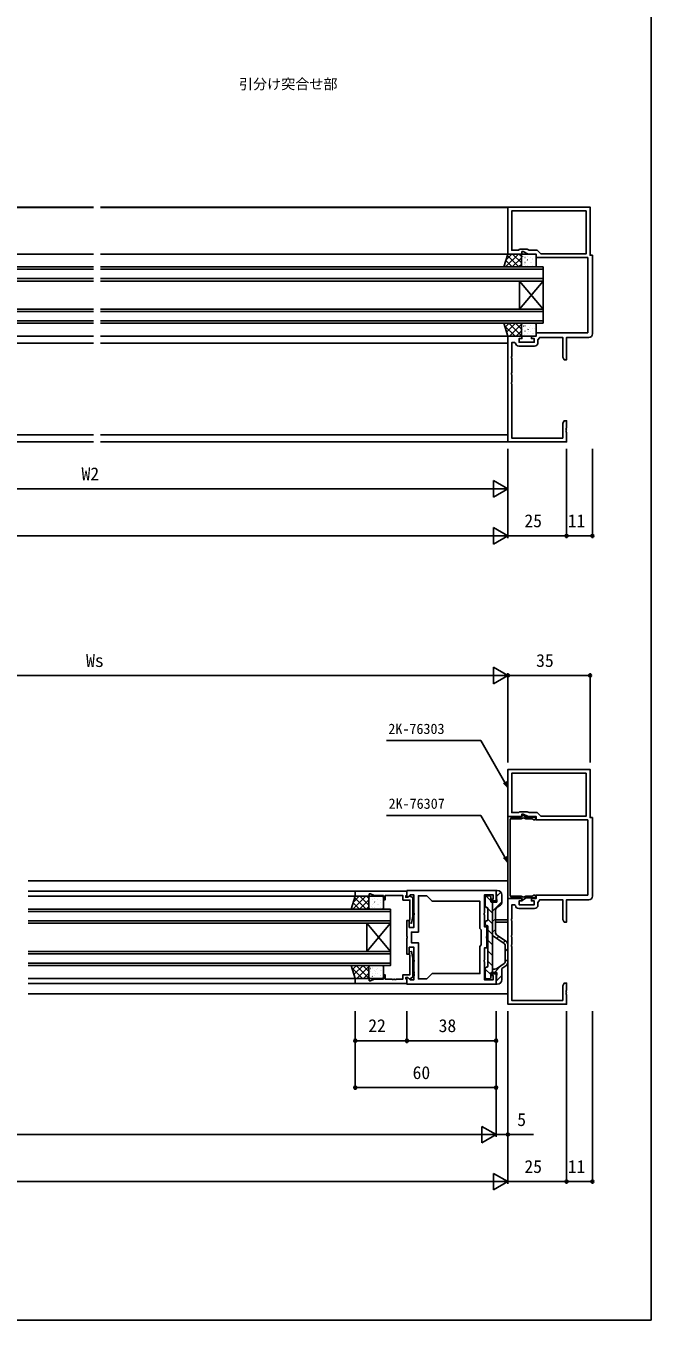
# Model space of a CAD drawing. Units: millimetres, scale not verified. Extents: x -437 to 438, y -681 to 679.
# Drawn here: x 172 to 438, y -681 to -130 of the extents above; entities that cross this region are included whole.
import ezdxf
from ezdxf.enums import TextEntityAlignment as Align

# ---------------------------------------------------------------- set-up
doc = ezdxf.new("R2010")
doc.units = ezdxf.units.MM
doc.header["$LTSCALE"] = 4
for name, color, linetype in [('0-1_USER1', 3, 'Continuous'), ('0-2_YKK_11', 7, 'Continuous'), ('0-3_YKK_12', 2, 'Continuous'), ('0-4_YKK_13', 4, 'Continuous'), ('0-6_YKK_D', 6, 'Continuous'), ('0-7_YKK_ZWAK', 7, 'Continuous')]:
    doc.layers.add(name, color=color, linetype=linetype)
doc.styles.add('ＭＳ ゴシック', font='')
doc.styles.get('ＭＳ ゴシック').set_extended_font_data('MS Gothic')

msp = doc.modelspace()

# ---------------------------------------------------------------- linework, layer by layer
at = {"layer": '0-2_YKK_11'}
for p, q in [((381.97, -266.43), (388.63, -266.43)), ((381.97, -505.93), (388.63, -505.93))]:
    msp.add_line(p, q, dxfattribs=at)
for points in [[(413.3, -261.2), (413.3, -227.7), (412.3, -227.7), (412.3, -207.2), (377.3, -207.2), (377.3, -227.2), (383.3, -227.2), (383.3, -226.2), (383.8, -226.2), (385.945, -227.2), (389.3, -227.2), (389.3, -228.7), (411.3, -228.7), (411.3, -260.7), (389.3, -260.7), (389.3, -262.2), (387.3, -262.2), (387.3, -263.2), (388.5, -263.2), (388.5, -264.8), (382.1, -264.8), (382.1, -263.2), (383.3, -263.2), (383.3, -262.2), (377.3, -262.2)], [(377.3, -262.2), (377.3, -307.2), (402.3, -307.2), (402.3, -303.158), (402.18, -302.975), (402.18, -302.425), (402.3, -302.242), (402.3, -302.158), (402.18, -301.975), (402.18, -301.425), (402.3, -301.242), (402.3, -298.2), (401.3, -298.2), (400.67, -299.291), (400.67, -305.57), (378.93, -305.57), (378.93, -282.658), (378.81, -282.475), (378.81, -281.925), (378.93, -281.742), (378.93, -278.658), (378.81, -278.475), (378.81, -277.925), (378.93, -277.742), (378.93, -271.658), (378.81, -271.475), (378.81, -270.925), (378.93, -270.742), (378.93, -264.9), (380.19, -264.9), (380.487, -265.155)], [(390.13, -264.93), (390.13, -263.8), (390.9, -262.7), (400.67, -262.7), (400.67, -271.109), (401.3, -272.2), (402.3, -272.2), (402.3, -262.7), (411.8, -262.7)], [(413.3, -500.7), (413.3, -467.2), (412.3, -467.2), (412.3, -446.7), (377.3, -446.7), (377.3, -466.7), (383.3, -466.7), (383.3, -465.7), (383.8, -465.7), (385.945, -466.7), (389.3, -466.7), (389.3, -468.2), (411.3, -468.2), (411.3, -500.2), (389.3, -500.2), (389.3, -501.7), (387.3, -501.7), (387.3, -502.7), (388.5, -502.7), (388.5, -504.3), (382.1, -504.3), (382.1, -502.7), (383.3, -502.7), (383.3, -501.7), (377.3, -501.7)], [(388.5, -467), (385.151, -467), (383.575, -466.09), (383.05, -467), (378.733, -467), (378.473, -466.85), (378.3, -466.75), (377.3, -466.75)], [(377.3, -466.75), (377.3, -501.65), (378.3, -501.65), (378.473, -501.55), (378.733, -501.4), (383.05, -501.4), (383.575, -502.31), (385.151, -501.4), (388.5, -501.4)], [(388.001, -500.467), (387.752, -500.6), (384.937, -500.6), (384.119, -501.072), (383.73, -500.994), (382.935, -500.6), (378.3, -500.6), (378.3, -467.8), (382.935, -467.8), (383.73, -467.406), (384.119, -467.328), (384.937, -467.8), (387.752, -467.8), (388.001, -467.934)], [(334.3, -498.2), (372.3, -498.2), (372.3, -502.7), (370.3, -502.7), (370.3, -501.9), (371.1, -501.9), (371.1, -500.13), (367.3, -500.13), (367.3, -507.742), (367.18, -507.925), (367.18, -508.475), (367.3, -508.658), (367.3, -513.7), (368.3, -513.7), (368.3, -517.742), (368.18, -517.925), (368.18, -518.475), (368.3, -518.658), (368.3, -522.7), (367.3, -522.7), (367.3, -527.742), (367.18, -527.925), (367.18, -528.475), (367.3, -528.658), (367.3, -536.27), (371.1, -536.27), (371.1, -534.5), (370.3, -534.5), (370.3, -533.7), (372.3, -533.7), (372.3, -538.2), (334.3, -538.2), (334.3, -535.4), (334.67, -535.246), (335.694, -536.27), (337.3, -536.27), (337.3, -534.658), (337.42, -534.475), (337.42, -533.925), (337.3, -533.742)], [(337.3, -533.742), (337.3, -533.658), (337.42, -533.475), (337.42, -532.925), (337.3, -532.742), (337.3, -528.658), (337.42, -528.475), (337.42, -527.925), (337.3, -527.742), (337.3, -522.4), (335.3, -522.4), (335.3, -525.4), (334.3, -525.4), (334.3, -518.658), (334.42, -518.475), (334.42, -517.925), (334.3, -517.742), (334.3, -511), (335.3, -511), (335.3, -514), (337.3, -514), (337.3, -508.658), (337.42, -508.475), (337.42, -507.925), (337.3, -507.742), (337.3, -500.13), (335.694, -500.13), (334.67, -501.154), (334.3, -501.001), (334.3, -498.2)], [(377.3, -501.7), (377.3, -546.7), (402.3, -546.7), (402.3, -542.658), (402.18, -542.475), (402.18, -541.925), (402.3, -541.742), (402.3, -541.658), (402.18, -541.475), (402.18, -540.925), (402.3, -540.742), (402.3, -537.7), (401.3, -537.7), (400.67, -538.791), (400.67, -545.07), (378.93, -545.07), (378.93, -522.158), (378.81, -521.975), (378.81, -521.425), (378.93, -521.242), (378.93, -518.158), (378.81, -517.975), (378.81, -517.425), (378.93, -517.242), (378.93, -511.158), (378.81, -510.975), (378.81, -510.425), (378.93, -510.242), (378.93, -504.4), (380.19, -504.4), (380.487, -504.655)], [(390.13, -504.43), (390.13, -503.3), (390.9, -502.2), (400.67, -502.2), (400.67, -510.609), (401.3, -511.7), (402.3, -511.7), (402.3, -502.2), (411.8, -502.2)]]:
    msp.add_lwpolyline(points, dxfattribs=at)
for points in [[(410.67, -208.83), (378.93, -208.83), (378.93, -225.57), (381.93, -225.57), (382.3, -225.2), (385.512, -225.2), (386.306, -225.57), (389.8, -225.57), (391.3, -227.07), (410.67, -227.07)], [(410.67, -448.33), (378.93, -448.33), (378.93, -465.07), (381.93, -465.07), (382.3, -464.7), (385.512, -464.7), (386.306, -465.07), (389.8, -465.07), (391.3, -466.57), (410.67, -466.57)], [(312.3, -498.5), (334.3, -498.5), (334.3, -500.13), (334, -500.43), (333.8, -500.63), (333.8, -501.1), (334.75, -501.1), (335.25, -500.6), (335.588, -500.6), (336.8, -501.3), (336.8, -509.308), (336.292, -512.187), (335.308, -512.013), (335.6, -510.355), (335.6, -502.3), (332.6, -502.3), (332.6, -500.43), (329.808, -500.43), (329.625, -500.31), (329.075, -500.31), (328.892, -500.43), (328.808, -500.43), (328.625, -500.31), (328.075, -500.31), (327.892, -500.43), (325.1, -500.43), (325.1, -502.2), (324.3, -502.2), (324.3, -500.43), (320.365, -500.43), (318.8, -499.7), (318.3, -499.7), (318.3, -500.7), (312.3, -500.7)], [(345.03, -533.6), (365.37, -533.6), (365.37, -522.03), (366, -521.4), (366, -515), (365.37, -514.37), (365.37, -502.8), (345.03, -502.8), (342.73, -500.5), (339.23, -500.5), (339.23, -515.93), (336.23, -515.93), (336.23, -520.47), (339.23, -520.47), (339.23, -535.9), (342.73, -535.9)], [(312.3, -537.9), (334.3, -537.9), (334.3, -536.27), (334, -535.97), (333.8, -535.77), (333.8, -535.3), (334.75, -535.3), (335.25, -535.8), (335.588, -535.8), (336.8, -535.1), (336.8, -527.092), (336.292, -524.213), (335.308, -524.387), (335.6, -526.045), (335.6, -534.1), (332.6, -534.1), (332.6, -535.97), (329.808, -535.97), (329.625, -536.09), (329.075, -536.09), (328.892, -535.97), (328.808, -535.97), (328.625, -536.09), (328.075, -536.09), (327.892, -535.97), (325.1, -535.97), (325.1, -534.2), (324.3, -534.2), (324.3, -535.97), (320.365, -535.97), (318.8, -536.7), (318.3, -536.7), (318.3, -535.7), (312.3, -535.7)]]:
    msp.add_lwpolyline(points, close=True, dxfattribs=at)
for centre, radius, start, end in [((411.8, -261.2), 1.5, 270.00001, 359.99999), ((381.97, -264.93), 1.5, 188.62693, 270), ((388.63, -264.93), 1.5, 270.00001, 359.99999), ((388.5, -467.6), 0.6, 213.74896, 89.99997), ((388.5, -500.8), 0.6, 270.00003, 146.25104), ((411.8, -500.7), 1.5, 270.00001, 359.99999), ((381.97, -504.43), 1.5, 188.62693, 270), ((388.63, -504.43), 1.5, 270.00001, 359.99999)]:
    msp.add_arc(centre, radius, start, end, dxfattribs=at)
at = {"layer": '0-3_YKK_12'}
for p, q in [((-118.736, -207.2), (200.8, -207.2)), ((200.8, -207.4), (27.224, -207.4)), ((203.8, -207.2), (377.3, -207.2)), ((377.3, -207.4), (203.8, -207.4)), ((200.8, -227.2), (-118.736, -227.2)), ((377.3, -227.2), (203.8, -227.2)), ((200.8, -232.7), (12.3, -232.7)), ((12.3, -233.7), (200.8, -233.7)), ((392.3, -232.7), (203.8, -232.7)), ((203.8, -233.7), (392.3, -233.7)), ((392.3, -238.7), (392.3, -232.7)), ((200.8, -237.7), (12.3, -237.7)), ((12.3, -238.7), (200.8, -238.7)), ((392.3, -237.7), (203.8, -237.7)), ((203.8, -238.7), (392.3, -238.7)), ((382.3, -238.7), (382.3, -250.7)), ((392.3, -238.7), (382.3, -250.7)), ((392.3, -250.7), (382.3, -238.7)), ((392.3, -238.7), (392.3, -250.7)), ((200.8, -250.7), (12.3, -250.7)), ((12.3, -251.7), (200.8, -251.7)), ((392.3, -250.7), (203.8, -250.7)), ((203.8, -251.7), (392.3, -251.7)), ((392.3, -256.7), (392.3, -250.7)), ((200.8, -255.7), (12.3, -255.7)), ((12.3, -256.7), (200.8, -256.7)), ((392.3, -255.7), (203.8, -255.7)), ((203.8, -256.7), (392.3, -256.7)), ((27.3, -262.2), (200.8, -262.2)), ((203.8, -262.2), (377.3, -262.2)), ((27.3, -265.2), (200.8, -265.2)), ((203.8, -265.2), (377.3, -265.2)), ((200.8, -304.2), (-118.736, -304.2)), ((200.8, -307.2), (-118.736, -307.2)), ((377.3, -304.2), (203.8, -304.2)), ((377.3, -307.2), (203.8, -307.2)), ((377.3, -494.2), (173.05, -494.2)), ((173.05, -498.5), (334.3, -498.5)), ((173.05, -500.7), (312.3, -500.7)), ((173.05, -506.2), (327.3, -506.2)), ((327.3, -507.2), (173.05, -507.2)), ((173.05, -511.2), (327.3, -511.2)), ((317.3, -512.2), (317.3, -524.2)), ((327.3, -512.2), (317.3, -524.2)), ((327.3, -524.2), (317.3, -512.2)), ((327.3, -512.2), (327.3, -524.2)), ((372, -510.7), (377.3, -510.7)), ((173.05, -524.2), (327.3, -524.2)), ((327.3, -525.2), (173.05, -525.2)), ((173.05, -529.2), (327.3, -529.2)), ((173.05, -535.7), (312.3, -535.7)), ((173.05, -537.9), (334.3, -537.9)), ((173.05, -542.2), (377.3, -542.2))]:
    msp.add_line(p, q, dxfattribs=at)
for points in [[(327.3, -506.2), (327.3, -512.2), (173.05, -512.2)], [(327.3, -524.2), (327.3, -530.2), (173.05, -530.2)]]:
    msp.add_lwpolyline(points, dxfattribs=at)
at = {"layer": '0-4_YKK_13'}
for p, q in [((381.835, -227.2), (376.335, -232.7)), ((376.424, -229.98), (379.144, -232.7)), ((379.006, -227.2), (376.514, -229.692)), ((377.102, -227.829), (381.972, -232.7)), ((383.085, -228.779), (379.163, -232.7)), ((379.301, -227.2), (383.085, -230.984)), ((382.129, -227.2), (383.085, -228.156)), ((383.085, -232.2), (383.085, -227.7)), ((383.38, -227.415), (383.418, -227.415)), ((383.38, -229.658), (383.418, -229.658)), ((383.504, -227.381), (383.512, -227.383)), ((383.515, -228.298), (383.578, -228.339)), ((383.585, -227.2), (388.8, -227.2)), ((384.591, -228.626), (384.629, -228.626)), ((384.591, -230.869), (384.629, -230.869)), ((385.113, -230.081), (385.12, -230.083)), ((385.532, -229.633), (385.595, -229.674)), ((385.562, -228.109), (385.569, -228.112)), ((385.66, -227.415), (385.698, -227.415)), ((385.66, -229.658), (385.698, -229.658)), ((386.871, -228.626), (386.909, -228.626)), ((386.871, -230.869), (386.909, -230.869)), ((387.17, -230.809), (387.177, -230.812)), ((387.902, -228.938), (387.909, -228.94)), ((387.94, -227.415), (387.978, -227.415)), ((387.94, -229.658), (387.978, -229.658)), ((389.134, -229.079), (389.197, -229.12)), ((389.151, -228.626), (389.189, -228.626)), ((389.151, -230.869), (389.189, -230.869)), ((389.3, -227.7), (389.3, -232.2)), ((375.746, -232.13), (376.316, -232.7)), ((383.085, -231.607), (381.992, -232.7)), ((383.38, -231.9), (383.418, -231.9)), ((388.8, -232.7), (383.585, -232.7)), ((384.178, -231.675), (384.241, -231.717)), ((384.628, -232.04), (384.635, -232.043)), ((385.66, -231.9), (385.698, -231.9)), ((387.94, -231.9), (387.978, -231.9)), ((375.892, -257.732), (380.36, -262.2)), ((377.791, -256.7), (376.099, -258.391)), ((380.619, -256.7), (376.777, -260.542)), ((377.688, -256.7), (383.085, -262.097)), ((383.085, -257.063), (377.948, -262.2)), ((380.517, -256.7), (383.085, -259.268)), ((383.085, -257.2), (383.085, -261.7)), ((383.38, -258.81), (383.418, -258.81)), ((388.8, -256.7), (383.585, -256.7)), ((383.866, -257.914), (383.929, -257.955)), ((384.456, -257.548), (384.463, -257.55)), ((384.591, -257.779), (384.629, -257.779)), ((385.66, -258.81), (385.698, -258.81)), ((386.548, -258.289), (386.555, -258.291)), ((386.871, -257.779), (386.909, -257.779)), ((387.94, -258.81), (387.978, -258.81)), ((388.606, -259.017), (388.613, -259.02)), ((389.151, -257.779), (389.189, -257.779)), ((389.3, -261.7), (389.3, -257.2)), ((377.194, -261.862), (377.531, -262.2)), ((383.085, -259.891), (380.776, -262.2)), ((383.274, -261.391), (383.282, -261.393)), ((383.38, -261.053), (383.418, -261.053)), ((383.585, -262.2), (388.8, -262.2)), ((383.724, -259.419), (383.731, -259.422)), ((384.529, -261.291), (384.592, -261.333)), ((384.591, -260.021), (384.629, -260.021)), ((385.332, -262.119), (385.339, -262.122)), ((385.66, -261.053), (385.698, -261.053)), ((385.883, -259.249), (385.946, -259.29)), ((386.064, -260.248), (386.071, -260.25)), ((386.871, -260.021), (386.909, -260.021)), ((387.94, -261.053), (387.978, -261.053)), ((388.156, -260.989), (388.163, -260.991)), ((389.151, -260.021), (389.189, -260.021)), ((316.835, -500.7), (311.335, -506.2)), ((314.006, -500.7), (311.514, -503.192)), ((312.102, -501.329), (316.972, -506.2)), ((314.301, -500.7), (318.085, -504.484)), ((317.129, -500.7), (318.085, -501.656)), ((318.085, -505.7), (318.085, -501.2)), ((318.38, -500.915), (318.418, -500.915)), ((318.504, -500.881), (318.512, -500.883)), ((318.585, -500.7), (323.8, -500.7)), ((320.66, -500.915), (320.698, -500.915)), ((322.94, -500.915), (322.978, -500.915)), ((324.3, -501.2), (324.3, -505.7)), ((367.7, -505), (367.7, -501)), ((367.925, -500.583), (370, -502.659)), ((369.5, -500.5), (368.2, -500.5)), ((370, -502.9), (370, -501)), ((372.451, -500.869), (374.365, -498.955)), ((372.6, -498.201), (372.8, -498.201)), ((374.8, -500.201), (374.8, -503.043)), ((310.746, -505.631), (311.316, -506.2)), ((311.424, -503.48), (314.144, -506.2)), ((318.085, -502.279), (314.163, -506.2)), ((318.085, -505.107), (316.992, -506.2)), ((318.38, -503.158), (318.418, -503.158)), ((318.38, -505.4), (318.418, -505.4)), ((318.515, -501.798), (318.578, -501.84)), ((323.8, -506.2), (318.585, -506.2)), ((319.178, -505.176), (319.241, -505.217)), ((319.591, -502.126), (319.629, -502.126)), ((319.591, -504.369), (319.629, -504.369)), ((319.628, -505.54), (319.635, -505.543)), ((320.113, -503.581), (320.12, -503.584)), ((320.532, -503.133), (320.595, -503.175)), ((320.562, -501.609), (320.569, -501.612)), ((320.66, -503.158), (320.698, -503.158)), ((320.66, -505.4), (320.698, -505.4)), ((321.871, -502.126), (321.909, -502.126)), ((321.871, -504.369), (321.909, -504.369)), ((322.17, -504.31), (322.177, -504.312)), ((322.902, -502.438), (322.909, -502.441)), ((322.94, -503.158), (322.978, -503.158)), ((322.94, -505.4), (322.978, -505.4)), ((324.134, -502.579), (324.197, -502.62)), ((324.151, -502.126), (324.189, -502.126)), ((324.151, -504.369), (324.189, -504.369)), ((367.7, -504.849), (368.355, -505.503)), ((368.3, -505.5), (368.2, -505.5)), ((368.797, -505.946), (370.8, -507.949)), ((368.8, -506), (368.8, -510.7)), ((370.542, -503.2), (370.8, -503.458)), ((370.8, -507.01), (374.8, -503.01)), ((370.8, -533.2), (370.8, -503.2)), ((372, -515.744), (372, -506.964)), ((373.792, -504.779), (373.008, -505.228)), ((367.7, -512.7), (367.7, -511.7)), ((368.3, -511.2), (368.2, -511.2)), ((368.8, -510.439), (370.8, -512.439)), ((370.8, -511.5), (372, -510.3)), ((372, -511.7), (377.3, -511.7)), ((368.2, -513.2), (368.3, -513.2)), ((368.8, -530.4), (368.8, -513.7)), ((368.8, -514.929), (370.8, -516.929)), ((370.8, -515.991), (372, -514.791)), ((375.749, -520.797), (370.8, -517.432)), ((372.615, -518.666), (373.475, -517.806)), ((376.423, -519.808), (372.876, -517.399)), ((368.8, -519.419), (370.8, -521.419)), ((375.288, -520.483), (376.149, -519.622)), ((376.1, -521.459), (376.1, -528.742)), ((376.1, -524.161), (377.3, -522.961)), ((377.3, -521.463), (377.3, -528.744)), ((368.8, -523.909), (370.8, -525.909)), ((368.8, -528.399), (370.8, -530.399)), ((376.1, -528.651), (377.3, -527.451)), ((310.892, -531.232), (315.36, -535.7)), ((312.791, -530.2), (311.099, -531.892)), ((315.619, -530.2), (311.777, -534.042)), ((312.688, -530.2), (318.085, -535.597)), ((318.085, -530.563), (312.948, -535.7)), ((315.517, -530.2), (318.085, -532.768)), ((318.085, -533.391), (315.776, -535.7)), ((318.085, -530.7), (318.085, -535.2)), ((318.38, -532.31), (318.418, -532.31)), ((318.38, -534.553), (318.418, -534.553)), ((323.8, -530.2), (318.585, -530.2)), ((318.724, -532.919), (318.731, -532.922)), ((318.866, -531.414), (318.929, -531.456)), ((319.456, -531.048), (319.463, -531.05)), ((319.591, -531.279), (319.629, -531.279)), ((319.591, -533.521), (319.629, -533.521)), ((320.66, -532.31), (320.698, -532.31)), ((320.66, -534.553), (320.698, -534.553)), ((320.883, -532.749), (320.946, -532.791)), ((321.064, -533.748), (321.071, -533.75)), ((321.548, -531.789), (321.555, -531.791)), ((321.871, -531.279), (321.909, -531.279)), ((321.871, -533.521), (321.909, -533.521)), ((322.94, -532.31), (322.978, -532.31)), ((322.94, -534.553), (322.978, -534.553)), ((323.156, -534.489), (323.163, -534.491)), ((323.606, -532.517), (323.613, -532.52)), ((324.151, -531.279), (324.189, -531.279)), ((324.151, -533.521), (324.189, -533.521)), ((324.3, -535.2), (324.3, -530.7)), ((367.7, -531.4), (367.7, -535.401)), ((367.7, -531.789), (370, -534.089)), ((368.3, -530.9), (368.2, -530.9)), ((370, -533.5), (370, -535.4)), ((370.3, -533.2), (372.6, -533.2)), ((371.756, -531.7), (370.8, -531.7)), ((371.551, -533.2), (374.493, -530.258)), ((372.6, -533.2), (372.301, -537.881)), ((372.365, -536.876), (374.8, -534.441)), ((375.75, -529.403), (372.881, -531.354)), ((376.423, -530.399), (374.8, -531.5)), ((374.8, -536.2), (374.8, -531.5)), ((312.194, -535.362), (312.531, -535.7)), ((318.274, -534.891), (318.282, -534.893)), ((318.585, -535.7), (323.8, -535.7)), ((319.529, -534.792), (319.592, -534.833)), ((320.332, -535.619), (320.339, -535.622)), ((369.5, -535.901), (368.2, -535.901)), ((372.6, -538.2), (372.8, -538.2))]:
    msp.add_line(p, q, dxfattribs=at)
for points in [[(377.3, -227.2), (383.085, -227.2), (383.085, -232.7), (375.566, -232.7)], [(377.3, -262.2), (383.085, -262.2), (383.085, -256.7), (375.566, -256.7)], [(312.3, -500.7), (318.085, -500.7), (318.085, -506.2), (310.566, -506.2)], [(312.3, -535.7), (318.085, -535.7), (318.085, -530.2), (310.566, -530.2)]]:
    msp.add_lwpolyline(points, close=True, dxfattribs=at)
msp.add_lwpolyline([(370.3, -503.2), (372.6, -503.2), (372.301, -498.52)], dxfattribs=at)
for centre, radius, start, end in [((383.585, -227.7), 0.5, 90, 180), ((388.8, -227.7), 0.5, 0, 90), ((383.585, -232.2), 0.5, 180, 270), ((388.8, -232.2), 0.5, 270, 0), ((383.585, -257.2), 0.5, 90, 180), ((388.8, -257.2), 0.5, 0, 90), ((383.585, -261.7), 0.5, 180, 270), ((388.8, -261.7), 0.5, 270, 0), ((318.585, -501.2), 0.5, 90, 180), ((323.8, -501.2), 0.5, 0, 90), ((368.2, -501), 0.5, 89.99641, 179.99641), ((369.5, -501), 0.5, 359.99641, 89.99641), ((372.6, -498.501), 0.3, 90, 183.65976), ((372.8, -500.201), 2, 360, 90), ((318.585, -505.7), 0.5, 180, 270), ((323.8, -505.7), 0.5, 270, 0), ((368.2, -505), 0.5, 179.99641, 270), ((368.3, -506), 0.5, 360, 89.99997), ((370.3, -502.9), 0.3, 179.99641, 270), ((374, -506.964), 2, 119.74538, 180), ((372.8, -503.043), 2, 299.74538, 360), ((368.2, -511.7), 0.5, 89.99641, 179.99641), ((368.3, -510.7), 0.5, 269.99641, 360), ((368.2, -512.7), 0.5, 179.99641, 269.99641), ((368.3, -513.7), 0.5, 0, 89.97137), ((374, -515.744), 2, 180, 235.81101), ((375.3, -521.459), 0.8, 0.00289, 55.78387), ((375.3, -521.463), 2, 0.00289, 55.81101), ((375.3, -528.742), 0.8, 304.21613, 0.00289), ((375.3, -528.744), 2, 304.16806, 0.00289), ((318.585, -530.7), 0.5, 90, 180), ((323.8, -530.7), 0.5, 0, 90), ((368.2, -531.4), 0.5, 90, 180.00359), ((368.3, -530.4), 0.5, 270, 0), ((370.3, -533.5), 0.3, 90, 180.00359), ((371.756, -529.7), 2, 270, 304.21613), ((318.585, -535.2), 0.5, 180, 270), ((323.8, -535.2), 0.5, 270, 0), ((368.2, -535.401), 0.5, 180.00359, 270.00359), ((369.5, -535.401), 0.5, 270.00359, 0.00359), ((372.6, -537.9), 0.3, 176.34024, 270), ((372.8, -536.2), 2, 270, 0)]:
    msp.add_arc(centre, radius, start, end, dxfattribs=at)
at = {"layer": '0-6_YKK_D'}
for p, q in [((377.3, -310.2), (377.3, -328.2)), ((377.3, -310.2), (377.3, -348.2)), ((377.3, -310.2), (377.3, -348.2)), ((402.3, -310.2), (402.3, -348.2)), ((402.3, -310.2), (402.3, -348.2)), ((413.3, -310.2), (413.3, -348.2)), ((377.3, -327.2), (371.238, -323.7)), ((371.238, -323.7), (371.238, -330.7)), ((34.3, -327.2), (370.3, -327.2)), ((377.3, -327.2), (365.176, -327.2)), ((377.3, -327.2), (371.238, -330.7)), ((370.3, -347.2), (-118.736, -347.2)), ((377.3, -347.2), (365.176, -347.2)), ((377.3, -347.2), (371.238, -343.7)), ((371.238, -343.7), (371.238, -350.7)), ((377.3, -347.2), (371.238, -350.7)), ((377.3, -347.2), (402.3, -347.2)), ((402.3, -347.2), (413.3, -347.2)), ((37.8, -406.7), (370.3, -406.7)), ((377.3, -406.7), (365.176, -406.7)), ((377.3, -406.7), (371.238, -403.2)), ((371.238, -403.2), (371.238, -410.2)), ((377.3, -406.7), (371.238, -410.2)), ((377.3, -443.8), (377.3, -405.7)), ((377.3, -443.8), (377.3, -405.7)), ((377.3, -406.7), (412.3, -406.7)), ((412.3, -443.8), (412.3, -405.7)), ((312.3, -549.7), (312.3, -563.2)), ((312.3, -549.7), (312.3, -583.2)), ((334.3, -549.7), (334.3, -563.2)), ((334.3, -549.7), (334.3, -563.199)), ((372.3, -549.7), (372.3, -563.199)), ((372.3, -549.7), (372.3, -583.2)), ((372.3, -549.7), (372.3, -603.2)), ((372.3, -549.7), (372.3, -603.2)), ((377.3, -549.7), (377.3, -603.2)), ((377.3, -549.7), (377.3, -623.2)), ((377.3, -549.7), (377.3, -623.2)), ((402.3, -549.7), (402.3, -623.2)), ((402.3, -549.7), (402.3, -623.2)), ((413.3, -549.7), (413.3, -623.2)), ((312.3, -562.2), (334.3, -562.2)), ((334.3, -562.199), (372.3, -562.199)), ((312.3, -582.2), (372.3, -582.2)), ((372.3, -602.2), (366.238, -598.7)), ((366.238, -598.7), (366.238, -605.7)), ((-22.2, -602.2), (365.3, -602.2)), ((372.3, -602.2), (360.176, -602.2)), ((372.3, -602.2), (366.238, -605.7)), ((-368.7, -622.2), (370.3, -622.2)), ((377.3, -622.2), (365.176, -622.2)), ((377.3, -622.2), (371.238, -618.7)), ((371.238, -618.7), (371.238, -625.7)), ((377.3, -622.2), (371.238, -625.7)), ((377.3, -622.2), (402.3, -622.2)), ((402.3, -622.2), (413.3, -622.2))]:
    msp.add_line(p, q, dxfattribs=at)
for points in [[(377.3, -454.41), (376.025, -452.202), (365.753, -434.41), (325.674, -434.41)], [(376.617, -451.86), (377.3, -454.41), (375.433, -452.544)], [(377.3, -486.272), (376.025, -484.064), (365.753, -466.272), (325.674, -466.272)], [(376.617, -483.722), (377.3, -486.272), (375.433, -484.405)], [(372.3, -602.2), (377.3, -602.2), (388.197, -602.2)]]:
    msp.add_lwpolyline(points, dxfattribs=at)
for centre in [(402.3, -347.2), (402.3, -347.2), (413.3, -347.2), (377.3, -406.7), (412.3, -406.7), (312.3, -562.2), (334.3, -562.199), (334.3, -562.2), (372.3, -562.199), (312.3, -582.2), (372.3, -582.2), (377.3, -602.2), (402.3, -622.2), (402.3, -622.2), (413.3, -622.2)]:
    msp.add_circle(centre, 0.637, dxfattribs=at)
at = {"layer": '0-7_YKK_ZWAK'}
msp.add_lwpolyline([(-436.7, -681.2), (438.3, -681.2), (438.3, 643.8)], dxfattribs=at)

# ---------------------------------------------------------------- texts
at = {"layer": '0-1_USER1', "style": 'ＭＳ ゴシック'}
msp.add_text('引分け突合せ部', height=4.399, dxfattribs=at).set_placement((262.772, -158.336), align=Align.BOTTOM_LEFT)
at = {"layer": '0-6_YKK_D', "style": 'ＭＳ ゴシック'}
for s, height, p in [('W2', 5.499, (195.759, -325.2)), ('25', 5.499, (384.345, -345.2)), ('11', 5.499, (402.793, -345.2)), ('Ws', 5.499, (197.701, -404.7)), ('35', 5.499, (389.345, -404.7)), ('2K-76303', 4.399, (326.385, -432.91)), ('2K-76307', 4.399, (326.487, -464.772)), ('22', 5.499, (317.845, -560.2)), ('38', 5.499, (347.824, -560.199)), ('60', 5.499, (336.739, -580.2)), ('5', 5.499, (381.296, -600.2)), ('25', 5.499, (384.346, -620.2)), ('11', 5.499, (402.793, -620.2))]:
    msp.add_text(s, height=height, dxfattribs=at).set_placement(p, align=Align.BOTTOM_LEFT)

doc.saveas('drawing.dxf')
